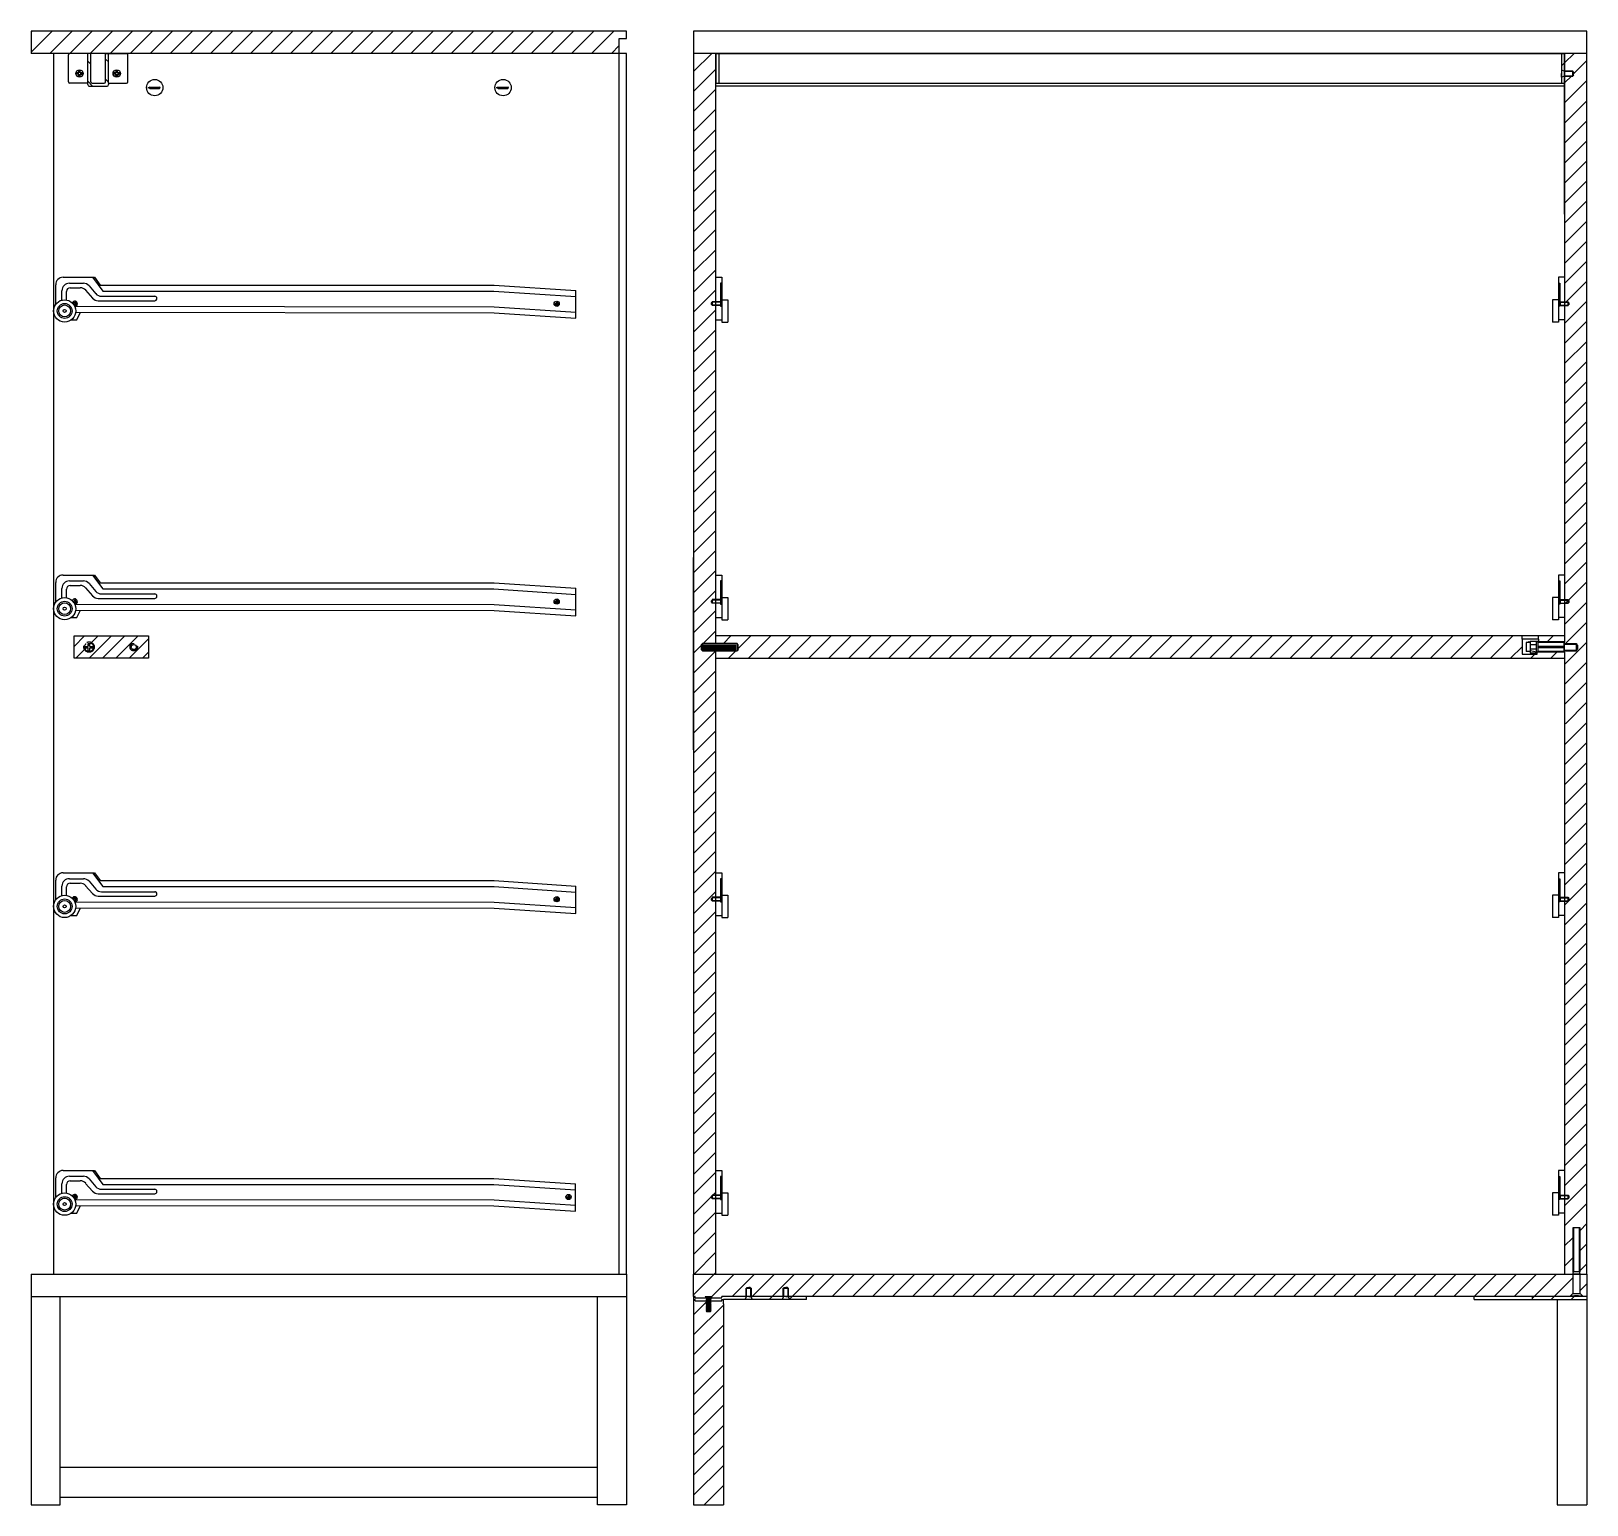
# Model space of a CAD drawing. Header units: centimetres. Extents: x 95 to 1072, y -88 to 650.
# Drawn here: x 275.8 to 380.3, y 102.8 to 201.8 of the extents above; entities that cross this region are included whole.
import ezdxf

# ---------------------------------------------------------------- set-up
doc = ezdxf.new("R2010")
doc.units = ezdxf.units.CM
doc.linetypes.add('ACAD_ISO02W100', pattern=[15, 12, -3])
for name, color, linetype in [('CAMPITURA', 253, 'Continuous'), ('filetto', 6, 'ACAD_ISO02W100'), ('mobile', 7, 'Continuous'), ('PROIEZIONI', 251, 'Continuous'), ('Viti', 90, 'Continuous')]:
    doc.layers.add(name, color=color, linetype=linetype)

# ---------------------------------------------------------------- blocks, each defined once
blk = doc.blocks.new('wood dowel')
at = {"layer": 'Viti'}
for p, q in [((-0.83, 2.74), (-0.91, 2.65)), ((-0.41, 2.65), (-0.91, 2.65)), ((-0.91, 2.65), (-0.91, 1.69)), ((-0.5, 2.74), (-0.83, 2.74)), ((-0.83, 2.57), (-0.83, 1.69)), ((-0.75, 2.57), (-0.75, 1.69)), ((-0.66, 2.57), (-0.66, 1.69)), ((-0.58, 2.57), (-0.58, 1.69)), ((-0.5, 2.74), (-0.41, 2.65)), ((-0.5, 2.57), (-0.5, 1.69)), ((-0.41, 1.69), (-0.41, 2.65)), ((-0.91, 1.69), (-0.91, 0.32)), ((-0.83, 1.69), (-0.83, 0.4)), ((-0.75, 1.69), (-0.75, 0.4)), ((-0.66, 1.69), (-0.66, 0.4)), ((-0.58, 1.69), (-0.58, 0.4)), ((-0.5, 1.69), (-0.5, 0.4)), ((-0.41, 0.32), (-0.41, 1.69)), ((-0.91, 0.32), (-0.41, 0.32)), ((-0.83, 0.24), (-0.91, 0.32)), ((-0.83, 0.24), (-0.5, 0.24)), ((-0.5, 0.24), (-0.41, 0.32))]:
    blk.add_line(p, q, dxfattribs=at)

msp = doc.modelspace()

# ---------------------------------------------------------------- hatches: boundary and pattern name
at = {"layer": 'CAMPITURA', "ltscale": 0.3}
h = msp.add_hatch(dxfattribs=at)
h.set_pattern_fill('ANSI31', color=256, scale=0.3)
h.paths.add_polyline_path([(315.82, 201.8), (275.82, 201.8), (275.82, 200.3), (315.32, 200.3), (315.32, 201.3), (315.82, 201.3)])
at = {"layer": 'CAMPITURA'}
h = msp.add_hatch(dxfattribs=at)
h.set_pattern_fill('ANSI31', color=256, scale=0.3, angle=90)
h.set_pattern_definition([(135, (478.8401, -232.4821), (-0.6735192, -0.6735192), [])])
h.paths.add_polyline_path([(281.02, 198.3), (281.02, 198.2, -0.414214), (280.92, 198.1), (279.72, 198.1, -0.414214), (279.62, 198.2), (279.62, 200.3), (279.82, 200.3), (279.82, 198.4, 0.414214), (279.92, 198.3), (280.72, 198.3, 0.414214), (280.82, 198.4), (280.82, 200.3), (281.02, 200.3)])
h = msp.add_hatch(dxfattribs=at)
h.set_pattern_fill('ANSI31', color=256, scale=0.3)
h.paths.add_polyline_path([(321.82, 200.3), (320.32, 200.3), (320.32, 120.98, -0.076946), (321.82, 121.9), (321.82, 160.17), (320.82, 160.17), (320.82, 160.67), (321.82, 160.67)])
h.paths.add_polyline_path([(321.82, 121.9, 0.076946), (320.32, 120.98), (320.32, 118.3), (321.82, 118.3)])
h = msp.add_hatch(dxfattribs=at)
h.set_pattern_fill('ANSI31', color=256, scale=0.3)
edge = h.paths.add_edge_path()
edge.add_arc((378.82, 198.95), 5.18, 270, 286.821)
edge.add_line((380.32, 193.99), (380.32, 200.3))
edge.add_line((380.32, 200.3), (378.82, 200.3))
edge.add_line((378.82, 200.3), (378.82, 199.1))
edge.add_line((378.82, 199.1), (379.37, 199.1))
edge.add_line((379.37, 199.1), (379.42, 199.05))
edge.add_line((379.42, 199.05), (379.42, 198.95))
edge.add_line((379.42, 198.95), (379.42, 198.85))
edge.add_line((379.42, 198.85), (379.37, 198.8))
edge.add_line((379.37, 198.8), (378.82, 198.8))
edge.add_line((378.82, 198.8), (378.82, 193.76))
h = msp.add_hatch(dxfattribs=at)
h.set_pattern_fill('ANSI31', color=256, scale=0.3)
edge = h.paths.add_edge_path()
edge.add_arc((379.58, 194.71), 0.78, 18.0043, 166.1281)
edge.add_line((378.82, 194.89), (378.82, 160.72))
edge.add_line((378.82, 160.72), (378.82, 160.62))
edge.add_line((378.82, 160.62), (379.62, 160.62))
edge.add_line((379.62, 160.62), (379.71, 160.53))
edge.add_line((379.71, 160.53), (379.71, 160.3))
edge.add_line((379.71, 160.3), (379.62, 160.22))
edge.add_line((379.62, 160.22), (378.82, 160.22))
edge.add_line((378.82, 160.22), (378.82, 160.12))
edge.add_line((378.82, 160.12), (378.82, 160.07))
edge.add_line((378.82, 160.07), (378.82, 155.25))
edge.add_arc((378.38, 160.42), 5.18, 274.8439, 291.9516)
edge.add_line((380.32, 155.61), (380.32, 194.95))
h = msp.add_hatch(dxfattribs=at)
h.set_pattern_fill('ANSI31', scale=0.2, angle=180)
h.set_pattern_definition([(225, (1.5, -2e-13), (0.4490128, -0.4490128), [])])
h.paths.add_polyline_path([(278.71, 161.17), (278.71, 159.67), (283.71, 159.67), (283.71, 161.17)])
h = msp.add_hatch(dxfattribs=at)
h.set_pattern_fill('ANSI31', color=256, scale=0.3)
h.paths.add_polyline_path([(375.97, 160.95), (375.97, 161.17), (372.53, 161.17), (321.82, 161.17), (321.82, 160.67), (323.24, 160.67), (323.32, 160.58), (323.32, 160.25), (323.24, 160.17), (321.82, 160.17), (321.82, 159.67), (378.82, 159.67), (378.82, 160.07), (376.98, 160.07), (376.98, 159.95), (375.97, 159.95)])
h = msp.add_hatch(dxfattribs=at)
h.set_pattern_fill('ANSI31', color=256, scale=0.3)
edge = h.paths.add_edge_path()
edge.add_arc((377.08, 158.96), 4.39, 293.2716, 317.4767, ccw=False)
edge.add_line((378.82, 154.93), (378.82, 118.3))
edge.add_line((378.82, 118.3), (379.37, 118.3))
edge.add_line((379.37, 118.3), (379.42, 118.46))
edge.add_line((379.42, 118.46), (379.37, 118.46))
edge.add_line((379.37, 118.46), (379.37, 121.41))
edge.add_line((379.37, 121.41), (379.87, 121.41))
edge.add_line((379.87, 121.41), (379.87, 118.46))
edge.add_line((379.87, 118.46), (379.82, 118.46))
edge.add_line((379.82, 118.46), (379.87, 118.3))
edge.add_line((379.87, 118.3), (380.32, 118.3))
edge.add_line((380.32, 118.3), (380.32, 155.99))
edge = h.paths.add_edge_path()
edge.add_line((379.37, 118.3), (378.82, 118.3))
edge.add_line((378.82, 118.3), (375.45, 118.3))
edge.add_arc((379.62, 118.3), 4.17, 180, 201.0786)
edge.add_line((375.73, 116.8), (379.21, 116.8))
edge.add_line((379.21, 116.8), (379.21, 116.83))
edge.add_line((379.21, 116.83), (379.37, 117))
edge.add_line((379.37, 117), (379.37, 118.3))
h.paths.add_polyline_path([(380.32, 118.3), (379.87, 118.3), (379.87, 117), (380.03, 116.83), (380.03, 116.8), (380.32, 116.8)])
h = msp.add_hatch(dxfattribs=at)
h.set_pattern_fill('ANSI31', color=256, scale=0.3)
h.paths.add_polyline_path([(329.53, 118.3), (320.32, 118.3), (320.32, 116.8), (326.34, 116.8), (326.34, 117.35), (326.37, 117.35), (326.42, 117.4), (326.52, 117.4), (326.62, 117.4), (326.7, 117.35), (326.7, 116.8), (329.79, 116.8, 0.066422)])
h.paths.add_polyline_path([(322.32, 116.3), (322.32, 116.6), (322.22, 116.6), (322.22, 116.5), (321.48, 116.5), (321.44, 116.46), (321.49, 116.44), (321.44, 116.4), (321.49, 116.38), (321.44, 116.34), (321.49, 116.32), (321.44, 116.28), (321.49, 116.26), (321.44, 116.22), (321.49, 116.2), (321.44, 116.16), (321.49, 116.14), (321.44, 116.1), (321.49, 116.08), (321.44, 116.04), (321.49, 116.03), (321.44, 115.98), (321.49, 115.97), (321.44, 115.92), (321.49, 115.91), (321.44, 115.86), (321.49, 115.85), (321.44, 115.8), (321.44, 115.78, -0.414225), (321.42, 115.76), (321.21, 115.76, -0.397078), (321.19, 115.78), (321.19, 115.78), (321.15, 115.8), (321.19, 115.84), (321.15, 115.86), (321.19, 115.9), (321.15, 115.92), (321.19, 115.96), (321.15, 115.98), (321.19, 116.02), (321.15, 116.04), (321.19, 116.08), (321.15, 116.1), (321.19, 116.14), (321.15, 116.16), (321.19, 116.2), (321.15, 116.22), (321.19, 116.26), (321.15, 116.28), (321.19, 116.32), (321.15, 116.34), (321.19, 116.38), (321.15, 116.39), (321.19, 116.44), (321.15, 116.45), (321.19, 116.5), (321.19, 116.5), (320.42, 116.5), (320.42, 116.6), (320.32, 116.6), (320.32, 116.3), (320.32, 112.21, 0.100278), (322.32, 111.11)])
h.paths.add_polyline_path([(327.89, 116.8), (326.7, 116.8), (326.67, 116.8), (326.77, 116.6), (327.89, 116.6)])
h.paths.add_polyline_path([(321.19, 116.62), (321.15, 116.63), (321.19, 116.68), (321.19, 116.7), (321.09, 116.8), (320.32, 116.8), (320.32, 116.6), (320.42, 116.6), (320.42, 116.5), (321.19, 116.5), (321.15, 116.51), (321.19, 116.56), (321.15, 116.57)])
h.paths.add_polyline_path([(324.17, 116.8), (324.27, 116.6), (326.27, 116.6), (326.37, 116.8)])
h = msp.add_hatch(dxfattribs=at)
h.set_pattern_fill('ANSI31', color=256, scale=0.3)
h.paths.add_polyline_path([(379.37, 118.3), (320.32, 118.3), (320.32, 116.8), (320.42, 116.8), (320.42, 116.7), (321.19, 116.7), (321.09, 116.8), (321.54, 116.8), (321.44, 116.7), (322.22, 116.7), (322.22, 116.8), (323.84, 116.8), (323.84, 117.35), (323.87, 117.35), (323.92, 117.4), (324.02, 117.4), (324.12, 117.4), (324.2, 117.35), (324.2, 116.8), (326.34, 116.8), (326.34, 117.35), (326.37, 117.35), (326.42, 117.4), (326.52, 117.4), (326.62, 117.4), (326.7, 117.35), (326.7, 116.8), (379.21, 116.8), (379.21, 116.83), (379.37, 117)])
h = msp.add_hatch(dxfattribs=at)
h.set_pattern_fill('ANSI31', color=256, scale=0.3)
h.paths.add_polyline_path([(322.32, 111.11, -0.100278), (320.32, 112.21), (320.32, 102.8), (322.32, 102.8)])
at = {"layer": 'mobile'}
h = msp.add_hatch(dxfattribs=at)
h.set_pattern_fill('ANSI31', color=256, scale=0.3)
h.paths.add_polyline_path([(378.82, 200.3), (378.62, 200.3), (378.62, 199.2), (378.82, 199.1)])
h.paths.add_polyline_path([(378.82, 198.8), (378.62, 198.7), (378.62, 198.3), (378.82, 198.3)])
h = msp.add_hatch(dxfattribs=at)
h.set_pattern_fill('ANSI31', color=256, scale=0.3)
h.paths.add_polyline_path([(378.82, 161.17), (377.07, 161.17), (377.07, 160.95), (377.07, 160.8), (376.53, 160.8, 0.414214), (376.51, 160.78), (376.51, 160.72), (376.54, 160.72), (376.54, 160.57), (376.94, 160.57), (376.94, 160.77), (378.82, 160.77)])
h = msp.add_hatch(dxfattribs=at)
h.set_pattern_fill('ANSI31', color=256, scale=0.3)
h.paths.add_polyline_path([(380.32, 116.6), (380.32, 116.8), (376.67, 116.8), (376.67, 116.6)])

# ---------------------------------------------------------------- linework, layer by layer
at = {"layer": 'filetto'}
for p, q in [((378.82, 199.13), (379.37, 199.13)), ((378.82, 198.77), (379.37, 198.77)), ((379.37, 198.77), (379.37, 199.13)), ((322.12, 183.61), (321.57, 183.61)), ((321.57, 183.61), (321.57, 183.36)), ((322.12, 183.36), (321.57, 183.36)), ((322.12, 183.61), (322.12, 183.36)), ((378.52, 183.61), (379.07, 183.61)), ((378.52, 183.61), (378.52, 183.36)), ((378.52, 183.36), (379.07, 183.36)), ((379.07, 183.61), (379.07, 183.36)), ((322.12, 163.61), (321.57, 163.61)), ((321.57, 163.61), (321.57, 163.36)), ((322.12, 163.36), (321.57, 163.36)), ((322.12, 163.61), (322.12, 163.36)), ((378.52, 163.61), (379.07, 163.61)), ((378.52, 163.61), (378.52, 163.36)), ((378.52, 163.36), (379.07, 163.36)), ((379.07, 163.61), (379.07, 163.36)), ((378.82, 160.67), (379.62, 160.67)), ((378.82, 160.17), (379.62, 160.17)), ((379.62, 160.67), (379.62, 160.17)), ((322.12, 143.61), (321.57, 143.61)), ((321.57, 143.61), (321.57, 143.36)), ((322.12, 143.36), (321.57, 143.36)), ((322.12, 143.61), (322.12, 143.36)), ((378.52, 143.61), (379.07, 143.61)), ((378.52, 143.61), (378.52, 143.36)), ((378.52, 143.36), (379.07, 143.36)), ((379.07, 143.61), (379.07, 143.36)), ((322.12, 123.61), (321.57, 123.61)), ((321.57, 123.61), (321.57, 123.36)), ((322.12, 123.36), (321.57, 123.36)), ((322.12, 123.61), (322.12, 123.36)), ((378.52, 123.61), (379.07, 123.61)), ((378.52, 123.61), (378.52, 123.36)), ((378.52, 123.36), (379.07, 123.36)), ((379.07, 123.61), (379.07, 123.36)), ((379.37, 121.41), (379.37, 118.46)), ((379.87, 121.41), (379.37, 121.41)), ((379.87, 118.46), (379.87, 121.41)), ((379.87, 118.46), (379.37, 118.46)), ((323.84, 116.8), (323.84, 117.35)), ((324.02, 117.35), (323.84, 117.35)), ((324.02, 117.35), (324.2, 117.35)), ((324.2, 116.8), (324.2, 117.35)), ((326.34, 116.8), (326.34, 117.35)), ((326.52, 117.35), (326.34, 117.35)), ((326.52, 117.35), (326.7, 117.35)), ((326.7, 116.8), (326.7, 117.35)), ((324.02, 116.8), (323.84, 116.8)), ((324.02, 116.8), (324.2, 116.8)), ((326.52, 116.8), (326.34, 116.8)), ((326.52, 116.8), (326.7, 116.8))]:
    msp.add_line(p, q, dxfattribs=at)
at = {"layer": 'mobile'}
for p, q in [((315.82, 201.8), (275.82, 201.8)), ((275.82, 201.8), (275.82, 200.3)), ((315.82, 201.3), (315.82, 201.8)), ((380.32, 201.8), (320.32, 201.8)), ((320.32, 201.8), (320.32, 200.3)), ((380.32, 200.3), (380.32, 201.8)), ((315.32, 200.3), (315.32, 201.3)), ((315.32, 201.3), (315.82, 201.3)), ((315.82, 200.3), (275.82, 200.3)), ((277.32, 200.3), (277.32, 118.3)), ((278.32, 198.4), (278.32, 200.2)), ((279.82, 200.3), (278.42, 200.3)), ((279.62, 198.2), (279.62, 200.3)), ((279.82, 198.4), (279.82, 200.3)), ((280.82, 198.4), (280.82, 200.3)), ((280.82, 200.3), (282.22, 200.3)), ((281.02, 198.3), (281.02, 200.3)), ((282.32, 198.4), (282.32, 200.2)), ((315.32, 118.3), (315.32, 200.3)), ((315.82, 118.3), (315.82, 200.3)), ((380.32, 200.3), (320.32, 200.3)), ((320.32, 200.3), (320.32, 118.3)), ((321.82, 200.3), (321.82, 198.3)), ((321.82, 200.3), (378.82, 200.3)), ((321.82, 160.67), (321.82, 200.3)), ((322.02, 200.3), (322.02, 198.3)), ((378.62, 200.3), (378.62, 198.3)), ((378.82, 200.3), (378.82, 160.77)), ((378.82, 189.49), (378.82, 200.3)), ((378.82, 200.3), (378.82, 199.1)), ((380.32, 189.6), (380.32, 200.3)), ((380.32, 118.3), (380.32, 200.3)), ((378.82, 198.8), (378.82, 198.3)), ((279.62, 198.3), (278.42, 198.3)), ((279.72, 198.1), (280.92, 198.1)), ((279.92, 198.3), (280.72, 198.3)), ((281.02, 198.3), (282.22, 198.3)), ((281.02, 198.3), (281.02, 198.2)), ((321.82, 198.3), (378.82, 198.3)), ((378.82, 198.1), (321.82, 198.1)), ((378.82, 198.3), (378.82, 198.1)), ((378.82, 198.3), (378.82, 198.1)), ((277.97, 185.26), (280.07, 185.26)), ((321.82, 185.26), (322.22, 185.26)), ((321.82, 185.26), (322.22, 185.26)), ((322.22, 185.26), (322.22, 183.75)), ((378.82, 185.26), (378.42, 185.26)), ((378.82, 185.26), (378.42, 185.26)), ((378.42, 185.26), (378.42, 183.75)), ((277.47, 183.45), (277.47, 184.76)), ((277.89, 183.75), (277.89, 184.36)), ((278.19, 183.74), (278.19, 184.31)), ((278.39, 184.86), (279.33, 184.86)), ((278.44, 184.56), (279.11, 184.56)), ((280.46, 184.73), (306.91, 184.73)), ((280.54, 183.99), (284.12, 183.99)), ((280.63, 184.33), (306.9, 184.33)), ((312.41, 182.52), (312.41, 184.37)), ((322.22, 184.86), (322.13, 184.86)), ((322.13, 184.86), (322.13, 183.31)), ((378.42, 184.86), (378.5, 184.86)), ((378.5, 184.86), (378.5, 183.31)), ((278.75, 183.31), (306.92, 183.28)), ((278.81, 182.91), (306.91, 182.88)), ((280.32, 183.69), (284.12, 183.69)), ((284.27, 183.84), (284.27, 183.84)), ((322.13, 183.31), (322.22, 183.31)), ((322.22, 183.75), (322.62, 183.75)), ((322.22, 183.75), (322.22, 182.25)), ((322.62, 183.75), (322.62, 182.25)), ((378.42, 183.75), (378.02, 183.75)), ((378.02, 183.75), (378.02, 182.25)), ((378.42, 183.75), (378.42, 182.25)), ((378.5, 183.31), (378.42, 183.31)), ((321.82, 182.4), (322.22, 182.4)), ((322.22, 182.25), (322.62, 182.25)), ((378.42, 182.25), (378.02, 182.25)), ((378.82, 182.4), (378.42, 182.4)), ((320.32, 153.51), (320.32, 166.44)), ((277.97, 165.26), (280.07, 165.26)), ((321.82, 165.26), (322.22, 165.26)), ((321.82, 165.26), (322.22, 165.26)), ((322.22, 165.26), (322.22, 163.75)), ((378.82, 165.26), (378.42, 165.26)), ((378.82, 165.26), (378.42, 165.26)), ((378.42, 165.26), (378.42, 163.75)), ((277.47, 163.45), (277.47, 164.76)), ((277.89, 163.75), (277.89, 164.36)), ((278.19, 163.74), (278.19, 164.31)), ((278.39, 164.86), (279.33, 164.86)), ((278.44, 164.56), (279.11, 164.56)), ((280.46, 164.73), (306.91, 164.73)), ((280.63, 164.33), (306.9, 164.33)), ((312.41, 162.52), (312.41, 164.37)), ((322.22, 164.86), (322.13, 164.86)), ((322.13, 164.86), (322.13, 163.31)), ((378.42, 164.86), (378.5, 164.86)), ((378.5, 164.86), (378.5, 163.31)), ((278.75, 163.31), (306.92, 163.28)), ((280.32, 163.69), (284.12, 163.69)), ((280.54, 163.99), (284.12, 163.99)), ((284.27, 163.84), (284.27, 163.84)), ((322.13, 163.31), (322.22, 163.31)), ((322.22, 163.75), (322.62, 163.75)), ((322.22, 163.75), (322.22, 162.25)), ((322.62, 163.75), (322.62, 162.25)), ((378.42, 163.75), (378.02, 163.75)), ((378.02, 163.75), (378.02, 162.25)), ((378.42, 163.75), (378.42, 162.25)), ((378.5, 163.31), (378.42, 163.31)), ((278.81, 162.91), (306.91, 162.88)), ((321.82, 162.4), (322.22, 162.4)), ((322.22, 162.25), (322.62, 162.25)), ((378.42, 162.25), (378.02, 162.25)), ((378.82, 162.4), (378.42, 162.4)), ((278.71, 161.17), (283.71, 161.17)), ((278.71, 159.67), (278.71, 161.17)), ((283.71, 161.17), (283.71, 159.67)), ((378.82, 161.17), (321.82, 161.17)), ((378.82, 161.17), (372.53, 161.17)), ((375.97, 160.95), (375.97, 161.17)), ((377.07, 160.95), (377.07, 161.17)), ((378.82, 160.95), (378.82, 160.95)), ((321.82, 118.3), (321.82, 160.17)), ((378.82, 160.07), (378.82, 118.3)), ((283.71, 159.67), (278.71, 159.67)), ((321.82, 159.67), (378.82, 159.67)), ((321.82, 159.67), (328.01, 159.67)), ((277.97, 145.26), (280.07, 145.26)), ((321.82, 145.26), (322.22, 145.26)), ((321.82, 145.26), (322.22, 145.26)), ((322.22, 145.26), (322.22, 143.75)), ((378.82, 145.26), (378.42, 145.26)), ((378.82, 145.26), (378.42, 145.26)), ((378.42, 145.26), (378.42, 143.75)), ((277.47, 143.45), (277.47, 144.76)), ((277.89, 143.75), (277.89, 144.36)), ((278.19, 143.74), (278.19, 144.31)), ((278.39, 144.86), (279.33, 144.86)), ((278.44, 144.56), (279.11, 144.56)), ((280.46, 144.73), (306.91, 144.73)), ((280.63, 144.33), (306.92, 144.33)), ((312.41, 142.52), (312.41, 144.37)), ((322.22, 144.86), (322.13, 144.86)), ((322.13, 144.86), (322.13, 143.31)), ((378.42, 144.86), (378.5, 144.86)), ((378.5, 144.86), (378.5, 143.31)), ((278.75, 143.31), (306.92, 143.28)), ((280.32, 143.69), (284.12, 143.69)), ((280.54, 143.99), (284.12, 143.99)), ((284.27, 143.84), (284.27, 143.84)), ((322.13, 143.31), (322.22, 143.31)), ((322.22, 143.75), (322.62, 143.75)), ((322.22, 143.75), (322.22, 142.25)), ((322.62, 143.75), (322.62, 142.25)), ((378.42, 143.75), (378.02, 143.75)), ((378.02, 143.75), (378.02, 142.25)), ((378.42, 143.75), (378.42, 142.25)), ((378.5, 143.31), (378.42, 143.31)), ((278.81, 142.91), (306.92, 142.88)), ((321.82, 142.4), (322.22, 142.4)), ((322.22, 142.25), (322.62, 142.25)), ((378.42, 142.25), (378.02, 142.25)), ((378.82, 142.4), (378.42, 142.4)), ((277.47, 123.45), (277.47, 124.76)), ((277.89, 123.75), (277.89, 124.37)), ((277.97, 125.26), (280.07, 125.26)), ((278.39, 124.87), (279.33, 124.87)), ((278.44, 124.57), (279.11, 124.57)), ((280.46, 124.73), (306.9, 124.73)), ((312.39, 122.52), (312.39, 124.37)), ((321.82, 125.26), (322.22, 125.26)), ((321.82, 125.26), (322.22, 125.26)), ((322.22, 124.86), (322.13, 124.86)), ((322.13, 124.86), (322.13, 123.31)), ((322.22, 125.26), (322.22, 123.75)), ((378.82, 125.26), (378.42, 125.26)), ((378.82, 125.26), (378.42, 125.26)), ((378.42, 125.26), (378.42, 123.75)), ((378.42, 124.86), (378.5, 124.86)), ((378.5, 124.86), (378.5, 123.31)), ((278.19, 123.74), (278.19, 124.32)), ((280.32, 123.7), (284.12, 123.7)), ((280.54, 124), (284.12, 124)), ((280.63, 124.33), (306.89, 124.33)), ((284.27, 123.85), (284.27, 123.85)), ((322.22, 123.75), (322.62, 123.75)), ((322.22, 123.75), (322.22, 122.25)), ((322.62, 123.75), (322.62, 122.25)), ((378.42, 123.75), (378.02, 123.75)), ((378.02, 123.75), (378.02, 122.25)), ((378.42, 123.75), (378.42, 122.25)), ((278.75, 123.31), (306.91, 123.29)), ((278.81, 122.91), (306.9, 122.89)), ((321.82, 122.4), (322.22, 122.4)), ((322.13, 123.31), (322.22, 123.31)), ((378.5, 123.31), (378.42, 123.31)), ((378.82, 122.4), (378.42, 122.4)), ((322.22, 122.25), (322.62, 122.25)), ((378.42, 122.25), (378.02, 122.25)), ((379.82, 121.41), (379.42, 121.41)), ((275.82, 118.3), (315.82, 118.3)), ((275.82, 118.3), (275.82, 116.8)), ((315.82, 118.3), (315.82, 116.8)), ((320.32, 118.3), (380.32, 118.3)), ((320.32, 116.8), (320.32, 118.3)), ((380.32, 118.3), (380.32, 116.8)), ((275.82, 116.8), (315.82, 116.8)), ((275.82, 116.8), (275.82, 102.8)), ((277.77, 102.8), (277.77, 116.8)), ((313.86, 102.8), (313.86, 116.8)), ((315.82, 116.8), (315.82, 102.8)), ((320.32, 116.8), (320.32, 116.3)), ((320.42, 116.8), (320.32, 116.8)), ((320.42, 116.6), (320.32, 116.6)), ((320.32, 116.3), (320.32, 102.8)), ((320.42, 116.7), (320.42, 116.8)), ((320.42, 116.7), (322.22, 116.7)), ((320.42, 116.5), (320.42, 116.6)), ((320.42, 116.5), (322.22, 116.5)), ((321.19, 116.5), (321.19, 115.78)), ((321.44, 116.49), (321.44, 115.78)), ((380.32, 116.8), (322.22, 116.8)), ((322.22, 116.7), (322.22, 116.8)), ((322.22, 116.5), (322.22, 116.6)), ((322.22, 116.6), (322.32, 116.6)), ((327.89, 116.6), (322.32, 116.6)), ((322.32, 116.3), (322.32, 116.6)), ((322.32, 116.3), (322.32, 102.8)), ((327.89, 116.6), (327.89, 116.8)), ((372.74, 116.6), (372.74, 116.8)), ((372.74, 116.6), (380.32, 116.6)), ((376.67, 116.6), (376.67, 116.8)), ((378.32, 116.6), (378.32, 102.8)), ((380.32, 116.8), (380.32, 102.8)), ((313.86, 105.3), (277.77, 105.3)), ((275.82, 102.8), (277.77, 102.8)), ((313.86, 103.3), (277.77, 103.3)), ((315.82, 102.8), (313.86, 102.8)), ((320.32, 102.8), (322.32, 102.8)), ((378.32, 102.8), (380.32, 102.8))]:
    msp.add_line(p, q, dxfattribs=at)
at = {"layer": 'mobile', "linetype": 'ACAD_ISO02W100'}
for p, q in [((279.95, 185.26), (280.63, 184.33)), ((280.07, 185.26), (280.46, 184.73)), ((279.48, 184.39), (279.94, 183.86)), ((279.71, 184.69), (280.17, 184.16)), ((306.9, 184.33), (312.41, 183.96)), ((306.91, 184.73), (312.41, 184.37)), ((278.88, 182.4), (279.13, 182.91)), ((306.91, 182.88), (312.41, 182.52)), ((306.92, 183.28), (312.41, 182.92)), ((278.51, 182.4), (278.88, 182.4)), ((279.95, 165.26), (280.63, 164.33)), ((280.07, 165.26), (280.46, 164.73)), ((279.48, 164.39), (279.94, 163.86)), ((279.71, 164.69), (280.17, 164.16)), ((306.9, 164.33), (312.41, 163.96)), ((306.91, 164.73), (312.41, 164.37)), ((306.92, 163.28), (312.41, 162.92)), ((278.51, 162.4), (278.88, 162.4)), ((278.88, 162.4), (279.13, 162.91)), ((306.91, 162.88), (312.41, 162.52)), ((279.95, 145.26), (280.63, 144.33)), ((280.07, 145.26), (280.46, 144.73)), ((279.48, 144.39), (279.94, 143.86)), ((279.71, 144.69), (280.17, 144.16)), ((306.91, 144.73), (312.41, 144.37)), ((306.92, 144.33), (312.41, 143.96)), ((306.92, 143.28), (312.41, 142.92)), ((278.51, 142.4), (278.88, 142.4)), ((278.88, 142.4), (279.13, 142.91)), ((306.92, 142.88), (312.41, 142.52)), ((279.48, 124.39), (279.94, 123.87)), ((279.71, 124.69), (280.17, 124.17)), ((279.95, 125.26), (280.63, 124.33)), ((280.07, 125.26), (280.46, 124.73)), ((306.9, 124.73), (312.39, 124.37)), ((306.89, 124.33), (312.39, 123.97)), ((278.51, 122.4), (278.88, 122.4)), ((278.88, 122.4), (279.13, 122.91)), ((306.9, 122.89), (312.39, 122.52)), ((306.91, 123.29), (312.39, 122.92))]:
    msp.add_line(p, q, dxfattribs=at)
at = {"layer": 'mobile'}
for centre, radius in [((278.07, 183), 0.75), ((278.07, 183), 0.5), ((278.07, 183), 0.4), ((278.07, 183), 0.1), ((278.07, 163), 0.75), ((278.07, 163), 0.5), ((278.07, 163), 0.4), ((278.07, 163), 0.1), ((278.07, 143), 0.75), ((278.07, 143), 0.5), ((278.07, 143), 0.4), ((278.07, 143), 0.1), ((278.07, 123), 0.75), ((278.07, 123), 0.5), ((278.07, 123), 0.4), ((278.07, 123), 0.1)]:
    msp.add_circle(centre, radius, dxfattribs=at)
for centre, radius, start, end in [((278.42, 200.2), 0.1, 90, 180), ((282.22, 200.2), 0.1, 0, 90), ((278.42, 198.4), 0.1, 180, 270), ((279.72, 198.2), 0.1, 180, 270), ((279.92, 198.4), 0.1, 180, 270), ((280.72, 198.4), 0.1, 270, 0), ((280.92, 198.2), 0.1, 270, 0), ((282.22, 198.4), 0.1, 270, 0), ((277.97, 184.76), 0.5, 90, 180), ((278.39, 184.36), 0.5, 90, 180), ((278.44, 184.31), 0.25, 90, 180), ((279.11, 184.06), 0.5, 41.0943, 90), ((279.33, 184.36), 0.5, 41.0943, 90), ((280.54, 184.49), 0.5, 221.0943, 269.9929), ((284.12, 183.84), 0.15, 0, 89.9929), ((280.32, 184.19), 0.5, 221.0943, 269.9929), ((284.12, 183.84), 0.15, 269.9929, 0), ((277.97, 164.76), 0.5, 90, 180), ((278.39, 164.36), 0.5, 90, 180), ((278.44, 164.31), 0.25, 90, 180), ((279.11, 164.06), 0.5, 41.0943, 90), ((279.33, 164.36), 0.5, 41.0943, 90), ((280.54, 164.49), 0.5, 221.0943, 269.9929), ((280.32, 164.19), 0.5, 221.0943, 269.9929), ((284.12, 163.84), 0.15, 0, 89.9929), ((284.12, 163.84), 0.15, 269.9929, 0), ((277.97, 144.76), 0.5, 90, 180), ((278.39, 144.36), 0.5, 90, 180), ((278.44, 144.31), 0.25, 90, 180), ((279.11, 144.06), 0.5, 41.0943, 90), ((279.33, 144.36), 0.5, 41.0943, 90), ((280.32, 144.19), 0.5, 221.0943, 269.9929), ((280.54, 144.49), 0.5, 221.0943, 269.9929), ((284.12, 143.84), 0.15, 0, 89.9929), ((284.12, 143.84), 0.15, 269.9929, 0), ((277.97, 124.76), 0.5, 90, 180), ((278.39, 124.37), 0.5, 90, 180), ((278.44, 124.32), 0.25, 90, 180), ((279.11, 124.07), 0.5, 41.0943, 90), ((279.33, 124.37), 0.5, 41.0943, 90), ((280.32, 124.2), 0.5, 221.0943, 269.9929), ((280.54, 124.5), 0.5, 221.0943, 269.9929), ((284.12, 123.85), 0.15, 0, 89.9929), ((284.12, 123.85), 0.15, 269.9929, 0)]:
    msp.add_arc(centre, radius, start, end, dxfattribs=at)
at = {"layer": 'PROIEZIONI'}
for p, q in [((376.51, 160.72), (376.24, 160.72)), ((376.24, 160.72), (376.24, 160.12)), ((376.51, 160.12), (376.24, 160.12))]:
    msp.add_line(p, q, dxfattribs=at)
at = {"layer": 'Viti'}
for p, q in [((278.89, 198.91), (278.89, 198.99)), ((279.03, 198.99), (278.89, 198.99)), ((279.03, 198.91), (278.89, 198.91)), ((279.03, 198.99), (279.03, 199.15)), ((279.11, 199.15), (279.03, 199.15)), ((279.03, 198.76), (279.03, 198.91)), ((279.11, 198.76), (279.03, 198.76)), ((279.11, 198.99), (279.11, 199.15)), ((279.27, 198.99), (279.11, 198.99)), ((279.11, 198.76), (279.11, 198.91)), ((279.27, 198.91), (279.11, 198.91)), ((279.27, 198.91), (279.27, 198.99)), ((281.38, 198.91), (281.38, 198.99)), ((281.53, 198.99), (281.38, 198.99)), ((281.53, 198.91), (281.38, 198.91)), ((281.53, 198.99), (281.53, 199.15)), ((281.61, 199.15), (281.53, 199.15)), ((281.53, 198.76), (281.53, 198.91)), ((281.61, 198.76), (281.53, 198.76)), ((281.61, 198.99), (281.61, 199.15)), ((281.77, 198.99), (281.61, 198.99)), ((281.61, 198.76), (281.61, 198.91)), ((281.77, 198.91), (281.61, 198.91)), ((281.77, 198.91), (281.77, 198.99)), ((378.62, 199.2), (378.82, 199.1)), ((378.62, 199.2), (378.62, 198.95)), ((378.62, 198.7), (378.62, 198.95)), ((378.62, 198.7), (378.82, 198.8)), ((378.82, 198.8), (378.82, 199.1)), ((378.82, 199.1), (379.37, 199.1)), ((378.82, 198.8), (379.37, 198.8)), ((379.42, 199.05), (379.37, 199.1)), ((379.42, 198.85), (379.37, 198.8)), ((379.42, 199.05), (379.42, 198.95)), ((379.42, 198.85), (379.42, 198.95)), ((283.65, 198), (283.72, 198.02)), ((283.65, 198), (283.72, 197.98)), ((283.72, 198.02), (283.72, 197.98)), ((283.8, 198.04), (284.44, 198.04)), ((283.8, 197.95), (284.44, 197.95)), ((307.05, 198), (307.12, 198.02)), ((307.05, 198), (307.12, 197.98)), ((307.12, 198.02), (307.12, 197.98)), ((307.2, 198.04), (307.84, 198.04)), ((307.2, 197.95), (307.84, 197.95)), ((278.63, 183.5), (278.73, 183.5)), ((278.63, 183.5), (278.63, 183.49)), ((278.66, 183.46), (278.73, 183.46)), ((278.73, 183.6), (278.77, 183.6)), ((278.73, 183.6), (278.73, 183.5)), ((278.73, 183.46), (278.73, 183.36)), ((278.73, 183.36), (278.77, 183.36)), ((278.77, 183.6), (278.77, 183.5)), ((278.77, 183.5), (278.87, 183.5)), ((278.77, 183.46), (278.87, 183.46)), ((278.77, 183.46), (278.77, 183.36)), ((278.87, 183.5), (278.87, 183.46)), ((311.01, 183.5), (311.11, 183.5)), ((311.01, 183.5), (311.01, 183.46)), ((311.01, 183.46), (311.11, 183.46)), ((311.11, 183.6), (311.14, 183.6)), ((311.11, 183.6), (311.11, 183.5)), ((311.11, 183.46), (311.11, 183.36)), ((311.11, 183.36), (311.14, 183.36)), ((311.14, 183.6), (311.14, 183.5)), ((311.14, 183.5), (311.24, 183.5)), ((311.14, 183.46), (311.24, 183.46)), ((311.14, 183.46), (311.14, 183.36)), ((311.24, 183.5), (311.24, 183.46)), ((321.52, 183.53), (321.57, 183.58)), ((321.52, 183.43), (321.52, 183.53)), ((321.52, 183.43), (321.57, 183.38)), ((321.57, 183.38), (321.57, 183.58)), ((322.12, 183.58), (321.57, 183.58)), ((322.12, 183.38), (321.57, 183.38)), ((322.22, 183.66), (322.12, 183.58)), ((322.12, 183.58), (322.12, 183.38)), ((322.22, 183.31), (322.12, 183.38)), ((322.22, 183.66), (322.22, 183.31)), ((378.42, 183.66), (378.42, 183.31)), ((378.42, 183.66), (378.52, 183.58)), ((378.42, 183.31), (378.52, 183.38)), ((378.52, 183.58), (378.52, 183.38)), ((378.52, 183.58), (379.07, 183.58)), ((378.52, 183.38), (379.07, 183.38)), ((379.07, 183.38), (379.07, 183.58)), ((379.12, 183.53), (379.07, 183.58)), ((379.12, 183.43), (379.07, 183.38)), ((379.12, 183.43), (379.12, 183.53)), ((278.63, 163.5), (278.73, 163.5)), ((278.63, 163.5), (278.63, 163.49)), ((278.66, 163.46), (278.73, 163.46)), ((278.73, 163.6), (278.77, 163.6)), ((278.73, 163.6), (278.73, 163.5)), ((278.73, 163.46), (278.73, 163.36)), ((278.73, 163.36), (278.77, 163.36)), ((278.77, 163.6), (278.77, 163.5)), ((278.77, 163.5), (278.87, 163.5)), ((278.77, 163.46), (278.87, 163.46)), ((278.77, 163.46), (278.77, 163.36)), ((278.87, 163.5), (278.87, 163.46)), ((311.01, 163.5), (311.11, 163.5)), ((311.01, 163.5), (311.01, 163.46)), ((311.01, 163.46), (311.11, 163.46)), ((311.11, 163.6), (311.14, 163.6)), ((311.11, 163.6), (311.11, 163.5)), ((311.11, 163.46), (311.11, 163.36)), ((311.11, 163.36), (311.14, 163.36)), ((311.14, 163.6), (311.14, 163.5)), ((311.14, 163.5), (311.24, 163.5)), ((311.14, 163.46), (311.24, 163.46)), ((311.14, 163.46), (311.14, 163.36)), ((311.24, 163.5), (311.24, 163.46)), ((321.52, 163.53), (321.57, 163.58)), ((321.52, 163.43), (321.52, 163.53)), ((321.52, 163.43), (321.57, 163.38)), ((321.57, 163.38), (321.57, 163.58)), ((322.12, 163.58), (321.57, 163.58)), ((322.12, 163.38), (321.57, 163.38)), ((322.22, 163.66), (322.12, 163.58)), ((322.12, 163.58), (322.12, 163.38)), ((322.22, 163.31), (322.12, 163.38)), ((322.22, 163.66), (322.22, 163.31)), ((378.42, 163.66), (378.42, 163.31)), ((378.42, 163.66), (378.52, 163.58)), ((378.42, 163.31), (378.52, 163.38)), ((378.52, 163.58), (378.52, 163.38)), ((378.52, 163.58), (379.07, 163.58)), ((378.52, 163.38), (379.07, 163.38)), ((379.07, 163.38), (379.07, 163.58)), ((379.12, 163.53), (379.07, 163.58)), ((379.12, 163.43), (379.07, 163.38)), ((379.12, 163.43), (379.12, 163.53)), ((375.97, 160.95), (375.97, 159.95)), ((377.07, 160.95), (375.97, 160.95)), ((377.07, 160.95), (377.07, 160.8)), ((375.97, 159.95), (376.98, 159.95)), ((376.51, 160.78), (376.51, 160.04)), ((376.54, 160.72), (376.51, 160.72)), ((376.54, 160.12), (376.51, 160.12)), ((377.07, 160.8), (376.53, 160.8)), ((376.53, 160.03), (376.98, 160.03)), ((376.54, 160.12), (376.54, 160.72)), ((376.94, 160.57), (376.54, 160.57)), ((376.94, 160.27), (376.54, 160.27)), ((376.94, 160.08), (376.54, 160.16)), ((378.82, 160.77), (376.94, 160.77)), ((376.94, 160.07), (376.94, 160.77)), ((378.82, 160.07), (376.94, 160.07)), ((376.98, 159.95), (376.98, 160.07)), ((377.04, 160.07), (377.04, 160.77)), ((378.78, 160.72), (377.04, 160.72)), ((378.78, 160.47), (377.04, 160.47)), ((378.78, 160.37), (377.04, 160.37)), ((378.78, 160.12), (377.04, 160.12)), ((378.78, 160.77), (378.78, 160.07)), ((378.82, 160.07), (378.82, 160.77)), ((378.82, 160.62), (379.62, 160.62)), ((378.82, 160.22), (379.62, 160.22)), ((379.62, 160.17), (379.62, 160.67)), ((379.71, 160.53), (379.62, 160.62)), ((379.71, 160.3), (379.62, 160.22)), ((379.71, 160.3), (379.71, 160.53)), ((278.63, 143.5), (278.73, 143.5)), ((278.63, 143.5), (278.63, 143.49)), ((278.66, 143.46), (278.73, 143.46)), ((278.73, 143.6), (278.77, 143.6)), ((278.73, 143.6), (278.73, 143.5)), ((278.73, 143.46), (278.73, 143.36)), ((278.73, 143.36), (278.77, 143.36)), ((278.77, 143.6), (278.77, 143.5)), ((278.77, 143.5), (278.87, 143.5)), ((278.77, 143.46), (278.87, 143.46)), ((278.77, 143.46), (278.77, 143.36)), ((278.87, 143.5), (278.87, 143.46)), ((311.01, 143.5), (311.11, 143.5)), ((311.01, 143.5), (311.01, 143.46)), ((311.01, 143.46), (311.11, 143.46)), ((311.11, 143.6), (311.14, 143.6)), ((311.11, 143.6), (311.11, 143.5)), ((311.11, 143.46), (311.11, 143.36)), ((311.11, 143.36), (311.14, 143.36)), ((311.14, 143.6), (311.14, 143.5)), ((311.14, 143.5), (311.24, 143.5)), ((311.14, 143.46), (311.24, 143.46)), ((311.14, 143.46), (311.14, 143.36)), ((311.24, 143.5), (311.24, 143.46)), ((321.52, 143.53), (321.57, 143.58)), ((321.52, 143.43), (321.52, 143.53)), ((321.52, 143.43), (321.57, 143.38)), ((321.57, 143.38), (321.57, 143.58)), ((322.12, 143.58), (321.57, 143.58)), ((322.12, 143.38), (321.57, 143.38)), ((322.22, 143.66), (322.12, 143.58)), ((322.12, 143.58), (322.12, 143.38)), ((322.22, 143.31), (322.12, 143.38)), ((322.22, 143.66), (322.22, 143.31)), ((378.42, 143.66), (378.42, 143.31)), ((378.42, 143.66), (378.52, 143.58)), ((378.42, 143.31), (378.52, 143.38)), ((378.52, 143.58), (378.52, 143.38)), ((378.52, 143.58), (379.07, 143.58)), ((378.52, 143.38), (379.07, 143.38)), ((379.07, 143.38), (379.07, 143.58)), ((379.12, 143.53), (379.07, 143.58)), ((379.12, 143.43), (379.07, 143.38)), ((379.12, 143.43), (379.12, 143.53)), ((278.63, 123.5), (278.73, 123.5)), ((278.63, 123.5), (278.63, 123.5)), ((278.66, 123.47), (278.73, 123.47)), ((278.73, 123.6), (278.77, 123.6)), ((278.73, 123.6), (278.73, 123.5)), ((278.73, 123.47), (278.73, 123.37)), ((278.73, 123.37), (278.77, 123.37)), ((278.77, 123.6), (278.77, 123.5)), ((278.77, 123.5), (278.87, 123.5)), ((278.77, 123.47), (278.87, 123.47)), ((278.77, 123.47), (278.77, 123.37)), ((278.87, 123.5), (278.87, 123.47)), ((311.81, 123.5), (311.9, 123.5)), ((311.81, 123.5), (311.81, 123.47)), ((311.81, 123.47), (311.9, 123.47)), ((311.9, 123.6), (311.94, 123.6)), ((311.9, 123.6), (311.9, 123.5)), ((311.9, 123.47), (311.9, 123.37)), ((311.9, 123.37), (311.94, 123.37)), ((311.94, 123.6), (311.94, 123.5)), ((311.94, 123.5), (312.04, 123.5)), ((311.94, 123.47), (312.04, 123.47)), ((311.94, 123.47), (311.94, 123.37)), ((312.04, 123.5), (312.04, 123.47)), ((321.52, 123.53), (321.57, 123.58)), ((321.52, 123.43), (321.52, 123.53)), ((321.52, 123.43), (321.57, 123.38)), ((321.57, 123.38), (321.57, 123.58)), ((322.12, 123.58), (321.57, 123.58)), ((322.12, 123.38), (321.57, 123.38)), ((322.22, 123.66), (322.12, 123.58)), ((322.12, 123.58), (322.12, 123.38)), ((322.22, 123.31), (322.12, 123.38)), ((322.22, 123.66), (322.22, 123.31)), ((378.42, 123.66), (378.42, 123.31)), ((378.42, 123.66), (378.52, 123.58)), ((378.42, 123.31), (378.52, 123.38)), ((378.52, 123.58), (378.52, 123.38)), ((378.52, 123.58), (379.07, 123.58)), ((378.52, 123.38), (379.07, 123.38)), ((379.07, 123.38), (379.07, 123.58)), ((379.12, 123.53), (379.07, 123.58)), ((379.12, 123.43), (379.07, 123.38)), ((379.12, 123.43), (379.12, 123.53)), ((379.42, 121.41), (379.42, 118.46)), ((379.82, 118.46), (379.82, 121.41)), ((379.37, 118.3), (379.42, 118.46)), ((379.37, 118.3), (379.37, 117)), ((379.87, 118.3), (379.37, 118.3)), ((379.87, 118.3), (379.82, 118.46)), ((379.87, 117), (379.87, 118.3)), ((323.92, 117.4), (323.87, 117.35)), ((323.87, 116.8), (323.87, 117.35)), ((323.87, 117.35), (324.02, 117.35)), ((323.92, 117.4), (324.02, 117.4)), ((324.12, 117.4), (324.02, 117.4)), ((324.17, 117.35), (324.02, 117.35)), ((324.12, 117.4), (324.17, 117.35)), ((324.17, 116.8), (324.17, 117.35)), ((326.42, 117.4), (326.37, 117.35)), ((326.37, 116.8), (326.37, 117.35)), ((326.37, 117.35), (326.52, 117.35)), ((326.42, 117.4), (326.52, 117.4)), ((326.62, 117.4), (326.52, 117.4)), ((326.67, 117.35), (326.52, 117.35)), ((326.62, 117.4), (326.67, 117.35)), ((326.67, 116.8), (326.67, 117.35)), ((321.19, 116.7), (321.09, 116.8)), ((321.09, 116.8), (321.54, 116.8)), ((321.19, 116.68), (321.15, 116.63)), ((321.15, 116.63), (321.19, 116.62)), ((321.19, 116.62), (321.15, 116.57)), ((321.15, 116.57), (321.19, 116.56)), ((321.19, 116.56), (321.15, 116.51)), ((321.15, 116.51), (321.19, 116.5)), ((321.19, 116.5), (321.15, 116.45)), ((321.15, 116.45), (321.19, 116.44)), ((321.19, 116.44), (321.15, 116.39)), ((321.15, 116.39), (321.19, 116.38)), ((321.19, 116.38), (321.15, 116.34)), ((321.15, 116.34), (321.19, 116.32)), ((321.19, 116.32), (321.15, 116.28)), ((321.15, 116.28), (321.19, 116.26)), ((321.19, 116.26), (321.15, 116.22)), ((321.15, 116.22), (321.19, 116.2)), ((321.19, 116.2), (321.15, 116.16)), ((321.15, 116.16), (321.19, 116.14)), ((321.19, 116.14), (321.15, 116.1)), ((321.15, 116.1), (321.19, 116.08)), ((321.19, 116.08), (321.15, 116.04)), ((321.15, 116.04), (321.19, 116.02)), ((321.19, 116.02), (321.15, 115.98)), ((321.19, 116.68), (321.44, 116.7)), ((321.19, 116.68), (321.19, 116.7)), ((321.19, 116.62), (321.44, 116.64)), ((321.19, 116.56), (321.44, 116.58)), ((321.19, 116.5), (321.44, 116.52)), ((321.19, 116.44), (321.44, 116.46)), ((321.19, 116.38), (321.44, 116.4)), ((321.19, 116.32), (321.44, 116.34)), ((321.19, 116.26), (321.44, 116.28)), ((321.19, 116.2), (321.44, 116.22)), ((321.19, 116.14), (321.44, 116.16)), ((321.19, 116.08), (321.44, 116.1)), ((321.19, 116.02), (321.44, 116.04)), ((321.22, 116.8), (321.22, 116.76)), ((321.22, 116.76), (321.42, 116.76)), ((321.27, 116.76), (321.27, 116.8)), ((321.37, 116.76), (321.37, 116.8)), ((321.42, 116.76), (321.42, 116.8)), ((321.44, 116.7), (321.54, 116.8)), ((321.49, 116.68), (321.44, 116.7)), ((321.44, 116.64), (321.49, 116.68)), ((321.49, 116.62), (321.44, 116.64)), ((321.44, 116.58), (321.49, 116.62)), ((321.49, 116.56), (321.44, 116.58)), ((321.44, 116.52), (321.49, 116.56)), ((321.49, 116.5), (321.44, 116.52)), ((321.44, 116.46), (321.49, 116.5)), ((321.49, 116.44), (321.44, 116.46)), ((321.44, 116.4), (321.49, 116.44)), ((321.49, 116.38), (321.44, 116.4)), ((321.44, 116.34), (321.49, 116.38)), ((321.49, 116.32), (321.44, 116.34)), ((321.44, 116.28), (321.49, 116.32)), ((321.49, 116.26), (321.44, 116.28)), ((321.44, 116.22), (321.49, 116.26)), ((321.49, 116.2), (321.44, 116.22)), ((321.44, 116.16), (321.49, 116.2)), ((321.49, 116.14), (321.44, 116.16)), ((321.44, 116.1), (321.49, 116.14)), ((321.49, 116.08), (321.44, 116.1)), ((321.44, 116.04), (321.49, 116.08)), ((321.49, 116.03), (321.44, 116.04)), ((321.44, 115.98), (321.49, 116.03)), ((323.77, 116.6), (323.87, 116.8)), ((324.27, 116.6), (323.77, 116.6)), ((324.02, 116.8), (323.87, 116.8)), ((324.02, 116.8), (324.17, 116.8)), ((324.27, 116.6), (324.17, 116.8)), ((326.27, 116.6), (326.37, 116.8)), ((326.77, 116.6), (326.27, 116.6)), ((326.52, 116.8), (326.37, 116.8)), ((326.52, 116.8), (326.67, 116.8)), ((326.77, 116.6), (326.67, 116.8)), ((379.21, 116.83), (379.37, 117)), ((379.21, 116.83), (379.48, 116.83)), ((379.21, 116.83), (379.21, 116.8)), ((380.03, 116.8), (379.21, 116.8)), ((379.37, 117), (379.87, 117)), ((379.48, 116.8), (379.48, 116.86)), ((379.48, 116.86), (379.75, 116.86)), ((379.62, 116.8), (379.62, 116.86)), ((379.75, 116.86), (379.75, 116.8)), ((379.75, 116.83), (380.03, 116.83)), ((380.03, 116.83), (379.87, 117)), ((380.03, 116.83), (380.03, 116.8)), ((321.15, 115.98), (321.19, 115.96)), ((321.19, 115.96), (321.15, 115.92)), ((321.15, 115.92), (321.19, 115.9)), ((321.19, 115.9), (321.15, 115.86)), ((321.15, 115.86), (321.19, 115.84)), ((321.19, 115.84), (321.15, 115.8)), ((321.15, 115.8), (321.19, 115.78)), ((321.19, 115.96), (321.44, 115.98)), ((321.19, 115.9), (321.44, 115.92)), ((321.19, 115.84), (321.44, 115.86)), ((321.19, 115.78), (321.44, 115.8)), ((321.19, 115.78), (321.19, 115.78)), ((321.42, 115.76), (321.21, 115.76)), ((321.49, 115.97), (321.44, 115.98)), ((321.44, 115.92), (321.49, 115.97)), ((321.49, 115.91), (321.44, 115.92)), ((321.44, 115.86), (321.49, 115.91)), ((321.49, 115.85), (321.44, 115.86)), ((321.44, 115.8), (321.49, 115.85)), ((321.44, 115.78), (321.44, 115.8))]:
    msp.add_line(p, q, dxfattribs=at)
at = {"layer": 'Viti', "linetype": 'ACAD_ISO02W100', "ltscale": 0.1}
for p, q in [((279.46, 160.37), (279.46, 160.47)), ((279.46, 160.47), (279.66, 160.47)), ((279.46, 160.37), (279.66, 160.37)), ((279.66, 160.47), (279.66, 160.67)), ((279.66, 160.67), (279.76, 160.67)), ((279.66, 160.17), (279.66, 160.37)), ((279.66, 160.17), (279.76, 160.17)), ((279.76, 160.47), (279.76, 160.67)), ((279.76, 160.47), (279.96, 160.47)), ((279.76, 160.17), (279.76, 160.37)), ((279.76, 160.37), (279.96, 160.37)), ((279.96, 160.37), (279.96, 160.47))]:
    msp.add_line(p, q, dxfattribs=at)
at = {"layer": 'Viti'}
for centre, radius in [((279.07, 198.95), 0.25), ((281.57, 198.95), 0.25), ((284.12, 198), 0.55), ((307.52, 198), 0.55), ((311.12, 183.48), 0.175), ((311.12, 163.48), 0.175), ((282.71, 160.42), 0.167), ((376.43, 160.78), 0.019), ((311.12, 143.48), 0.175), ((311.92, 123.48), 0.175)]:
    msp.add_circle(centre, radius, dxfattribs=at)
at = {"layer": 'Viti', "linetype": 'ACAD_ISO02W100', "ltscale": 0.01}
for centre, radius in [((279.07, 198.95), 0.15), ((281.57, 198.95), 0.15), ((311.12, 183.48), 0.1), ((278.75, 163.48), 0.1), ((311.12, 163.48), 0.1), ((311.12, 143.48), 0.1), ((311.92, 123.48), 0.1)]:
    msp.add_circle(centre, radius, dxfattribs=at)
at = {"layer": 'Viti', "linetype": 'ACAD_ISO02W100', "ltscale": 0.1}
for centre, radius in [((279.71, 160.42), 0.35), ((279.71, 160.42), 0.3), ((282.71, 160.42), 0.25)]:
    msp.add_circle(centre, radius, dxfattribs=at)
at = {"layer": 'Viti'}
for centre, radius, start, end in [((283.8, 198), 0.0455, 90, 180), ((283.8, 198), 0.0455, 180, 270), ((284.44, 198), 0.0455, 0, 90), ((284.44, 198), 0.0455, 270, 0), ((307.2, 198), 0.0455, 90, 180), ((307.2, 198), 0.0455, 180, 270), ((307.84, 198), 0.0455, 0, 90), ((307.84, 198), 0.0455, 270, 0), ((278.75, 183.48), 0.175, 270.4741, 159.801), ((278.75, 163.48), 0.175, 270.4741, 159.801), ((376.53, 160.78), 0.019, 90, 180), ((376.53, 160.04), 0.019, 180, 270), ((278.75, 143.48), 0.175, 270.4741, 159.801), ((278.75, 123.48), 0.175, 270.4741, 159.801), ((321.21, 115.78), 0.0213, 180, 270), ((321.42, 115.78), 0.0213, 270, 360)]:
    msp.add_arc(centre, radius, start, end, dxfattribs=at)
at = {"layer": 'Viti', "linetype": 'ACAD_ISO02W100', "ltscale": 0.01}
for centre in [(278.75, 183.48), (278.75, 143.48), (278.75, 123.48)]:
    msp.add_arc(centre, 0.1, 244.4568, 185.8183, dxfattribs=at)

# ---------------------------------------------------------------- block references
at = {"layer": 'Viti', "rotation": 90.00000000000001}
msp.add_blockref('wood dowel', (323.56, 161.08), dxfattribs=at)

doc.saveas('drawing.dxf')
